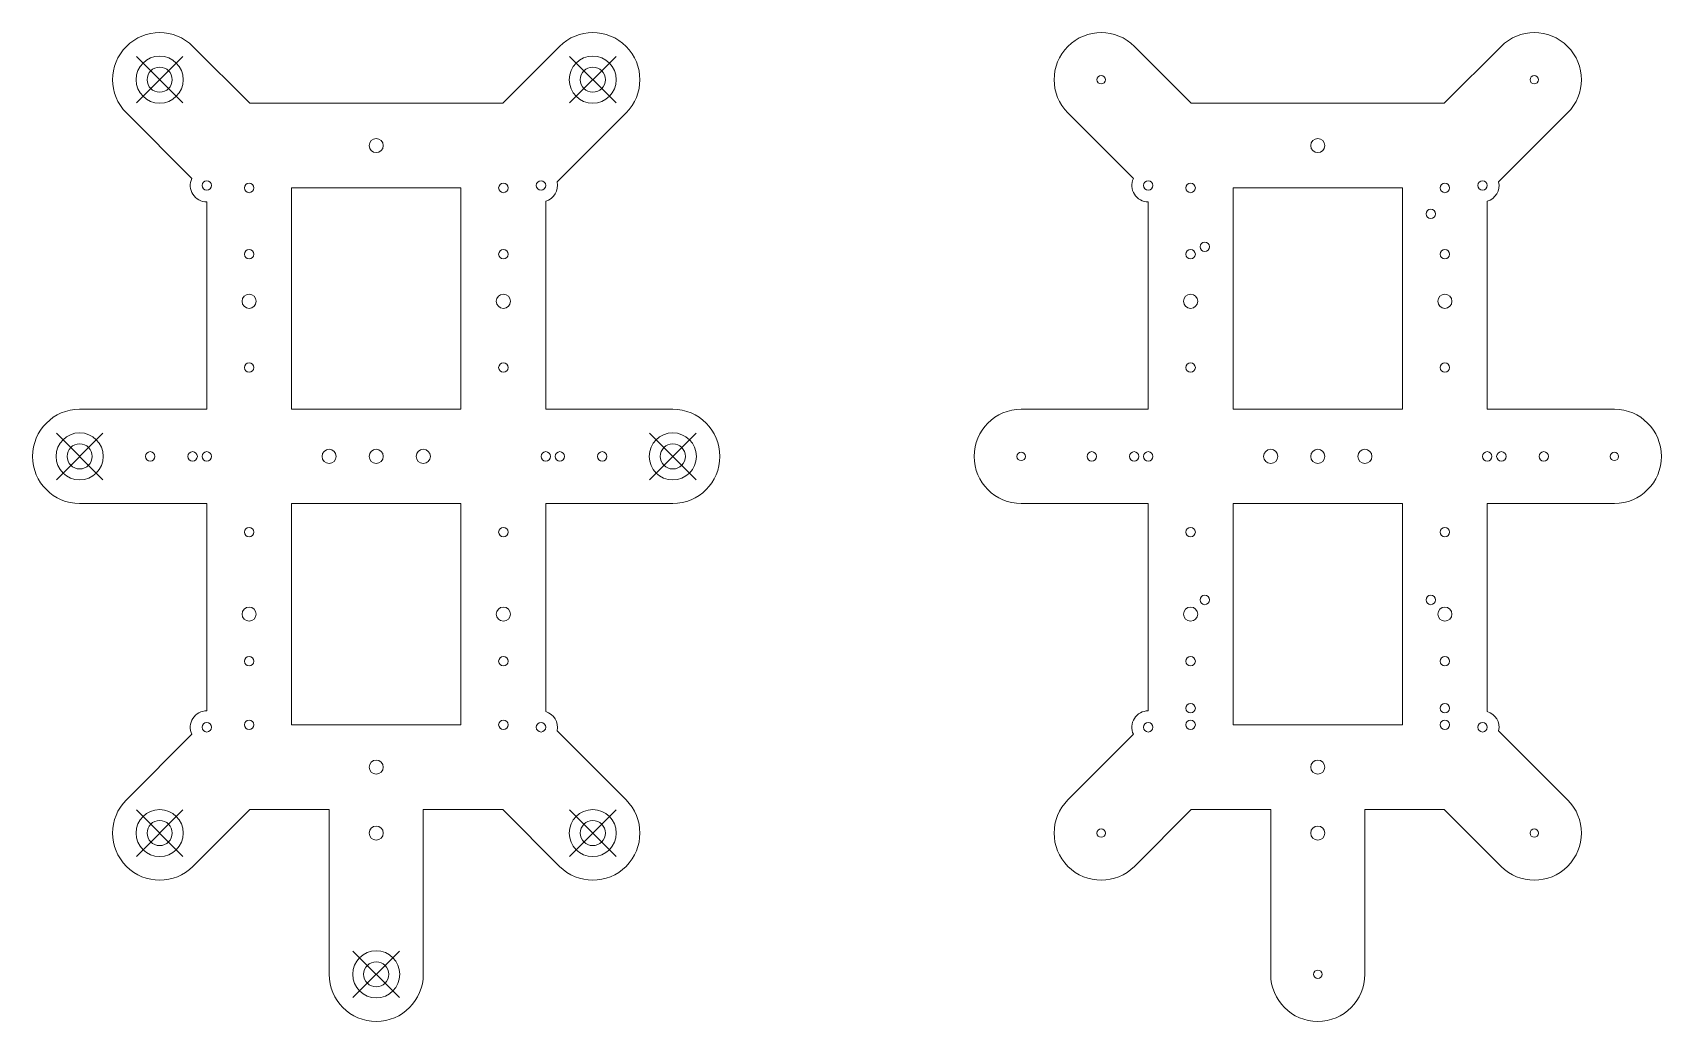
# Model space of a CAD drawing. Header units: millimetres. Extents: x -73 to 273, y -120 to 90.
import ezdxf

# ---------------------------------------------------------------- set-up
doc = ezdxf.new("R2010")
doc.units = ezdxf.units.MM
for name, color, linetype, lineweight in [('axis0', 6, 'CONTINUOUS', 0), ('axis1', 6, 'CONTINUOUS', 0), ('axis2', 6, 'CONTINUOUS', 0), ('axis3', 6, 'CONTINUOUS', 0), ('axis4', 6, 'CONTINUOUS', 0), ('axis5', 6, 'CONTINUOUS', 0), ('axis6', 6, 'CONTINUOUS', 0), ('layer1', 4, 'CONTINUOUS', 0), ('layer2', 3, 'CONTINUOUS', 0)]:
    doc.layers.add(name, color=color, linetype=linetype, lineweight=lineweight)

msp = doc.modelspace()

# ---------------------------------------------------------------- linework, layer by layer
at = {"layer": 'axis0'}
for p, q in [((4.95, -114.95), (-4.95, -105.05)), ((4.95, -105.05), (-4.95, -114.95))]:
    msp.add_line(p, q, dxfattribs=at)
msp.add_circle((0, -110), 5, dxfattribs=at)
at = {"layer": 'axis1'}
for p, q in [((-41.05, -84.95), (-50.95, -75.05)), ((-41.05, -75.05), (-50.95, -84.95))]:
    msp.add_line(p, q, dxfattribs=at)
msp.add_circle((-46, -80), 5, dxfattribs=at)
at = {"layer": 'axis2'}
for p, q in [((-58.05, -4.95), (-67.95, 4.95)), ((-58.05, 4.95), (-67.95, -4.95))]:
    msp.add_line(p, q, dxfattribs=at)
msp.add_circle((-63, 0), 5, dxfattribs=at)
at = {"layer": 'axis3'}
for p, q in [((-41.05, 75.05), (-50.95, 84.95)), ((-41.05, 84.95), (-50.95, 75.05))]:
    msp.add_line(p, q, dxfattribs=at)
msp.add_circle((-46, 80), 5, dxfattribs=at)
at = {"layer": 'axis4'}
for p, q in [((50.95, -84.95), (41.05, -75.05)), ((50.95, -75.05), (41.05, -84.95))]:
    msp.add_line(p, q, dxfattribs=at)
msp.add_circle((46, -80), 5, dxfattribs=at)
at = {"layer": 'axis5'}
for p, q in [((67.95, -4.95), (58.05, 4.95)), ((67.95, 4.95), (58.05, -4.95))]:
    msp.add_line(p, q, dxfattribs=at)
msp.add_circle((63, 0), 5, dxfattribs=at)
at = {"layer": 'axis6'}
for p, q in [((50.95, 75.05), (41.05, 84.95)), ((50.95, 84.95), (41.05, 75.05))]:
    msp.add_line(p, q, dxfattribs=at)
msp.add_circle((46, 80), 5, dxfattribs=at)
at = {"layer": 'layer1', "linetype": 'CONTINUOUS'}
for p, q in [((-38.93, 87.07), (-26.86, 75)), ((38.93, 87.07), (26.86, 75)), ((-53.07, 72.93), (-39.17, 59.03)), ((-26.86, 75), (26.86, 75)), ((53.07, 72.93), (38.42, 58.28)), ((-18, 57), (-18, 10)), ((-18, 57), (18, 57)), ((18, 57), (18, 10)), ((-36, 54.04), (-36, 10)), ((36, 54.19), (36, 10)), ((-63, 10), (-36, 10)), ((-18, 10), (18, 10)), ((36, 10), (63, 10)), ((-63, -10), (-36, -10)), ((-36, -10), (-36, -54.04)), ((-18, -10), (-18, -57)), ((-18, -10), (18, -10)), ((18, -10), (18, -57)), ((36, -10), (36, -54.19)), ((36, -10), (63, -10)), ((-18, -57), (18, -57)), ((53.07, -72.93), (38.42, -58.28)), ((-53.07, -72.93), (-39.17, -59.03)), ((-38.93, -87.07), (-26.86, -75)), ((-26.86, -75), (-10, -75)), ((-10, -75), (-10, -110)), ((10, -75), (10, -110)), ((10, -75), (26.86, -75)), ((38.93, -87.07), (26.86, -75))]:
    msp.add_line(p, q, dxfattribs=at)
for centre, radius in [((-46, 80), 2.67), ((46, 80), 2.67), ((0, 66), 1.5), ((-36, 57.54), 1), ((-27, 57), 1), ((27, 57), 1), ((35, 57.54), 1), ((-27, 42.93), 1), ((27, 42.93), 1), ((-27, 32.93), 1.5), ((27, 32.93), 1.5), ((-27, 18.86), 1), ((27, 18.86), 1), ((-63, 0), 2.67), ((-48, 0), 1), ((-39, 0), 1), ((-36, 0), 1), ((-10, 0), 1.5), ((0, 0), 1.5), ((10, 0), 1.5), ((36, 0), 1), ((39, 0), 1), ((48, 0), 1), ((63, 0), 2.67), ((-27, -16.09), 1), ((27, -16.09), 1), ((-27, -33.5), 1.5), ((27, -33.5), 1.5), ((-27, -43.5), 1), ((27, -43.5), 1), ((-36, -57.54), 1), ((-27, -57), 1), ((27, -57), 1), ((35, -57.54), 1), ((0, -66), 1.5), ((-46, -80), 2.67), ((0, -80), 1.5), ((46, -80), 2.67), ((0, -110), 2.67)]:
    msp.add_circle(centre, radius, dxfattribs=at)
for centre, radius, start, end in [((-46, 80), 10, 45, 225), ((46, 80), 10, 315, 135), ((-36, 57.54), 3.5, 154.9076, 270), ((35, 57.54), 3.5, 286.6015, 12.1436), ((-63, 0), 10, 90, 270), ((63, 0), 10, 270, 90), ((-36, -57.54), 3.5, 90, 205.0924), ((35, -57.54), 3.5, 347.8564, 73.3985), ((-46, -80), 10, 135, 315), ((46, -80), 10, 225, 45), ((0, -110), 10, 180, 0)]:
    msp.add_arc(centre, radius, start, end, dxfattribs=at)
at = {"layer": 'layer2', "linetype": 'CONTINUOUS'}
for p, q in [((161.07, 87.07), (173.14, 75)), ((238.93, 87.07), (226.86, 75)), ((146.93, 72.93), (160.83, 59.03)), ((173.14, 75), (226.86, 75)), ((253.07, 72.93), (238.42, 58.28)), ((182, 57), (182, 10)), ((182, 57), (218, 57)), ((218, 57), (218, 10)), ((164, 54.04), (164, 10)), ((236, 54.19), (236, 10)), ((137, 10), (164, 10)), ((182, 10), (218, 10)), ((236, 10), (263, 10)), ((137, -10), (164, -10)), ((164, -10), (164, -54.04)), ((182, -10), (182, -57)), ((182, -10), (218, -10)), ((218, -10), (218, -57)), ((236, -10), (236, -54.19)), ((236, -10), (263, -10)), ((182, -57), (218, -57)), ((253.07, -72.93), (238.42, -58.28)), ((146.93, -72.93), (160.83, -59.03)), ((161.07, -87.07), (173.14, -75)), ((173.14, -75), (190, -75)), ((190, -75), (190, -110)), ((210, -75), (210, -110)), ((210, -75), (226.86, -75)), ((238.93, -87.07), (226.86, -75))]:
    msp.add_line(p, q, dxfattribs=at)
for centre, radius in [((154, 80), 0.9), ((246, 80), 0.9), ((200, 66), 1.5), ((164, 57.54), 1), ((173, 57), 1), ((227, 57), 1), ((235, 57.54), 1), ((224, 51.5), 1), ((176, 44.5), 1), ((173, 42.93), 1), ((227, 42.93), 1), ((173, 32.93), 1.5), ((227, 32.93), 1.5), ((173, 18.86), 1), ((227, 18.86), 1), ((137, 0), 0.9), ((152, 0), 1), ((161, 0), 1), ((164, 0), 1), ((190, 0), 1.5), ((200, 0), 1.5), ((210, 0), 1.5), ((236, 0), 1), ((239, 0), 1), ((248, 0), 1), ((263, 0), 0.9), ((173, -16.09), 1), ((227, -16.09), 1), ((176, -30.5), 1), ((224, -30.5), 1), ((173, -33.5), 1.5), ((227, -33.5), 1.5), ((173, -43.5), 1), ((227, -43.5), 1), ((173, -53.5), 1), ((227, -53.5), 1), ((164, -57.54), 1), ((173, -57), 1), ((227, -57), 1), ((235, -57.54), 1), ((200, -66), 1.5), ((154, -80), 0.9), ((200, -80), 1.5), ((246, -80), 0.9), ((200, -110), 0.9)]:
    msp.add_circle(centre, radius, dxfattribs=at)
for centre, radius, start, end in [((154, 80), 10, 45, 225), ((246, 80), 10, 315, 135), ((164, 57.54), 3.5, 154.9076, 270), ((235, 57.54), 3.5, 286.6015, 12.1436), ((137, 0), 10, 90, 270), ((263, 0), 10, 270, 90), ((164, -57.54), 3.5, 90, 205.0924), ((235, -57.54), 3.5, 347.8564, 73.3985), ((154, -80), 10, 135, 315), ((246, -80), 10, 225, 45), ((200, -110), 10, 180, 0)]:
    msp.add_arc(centre, radius, start, end, dxfattribs=at)

doc.saveas('drawing.dxf')
